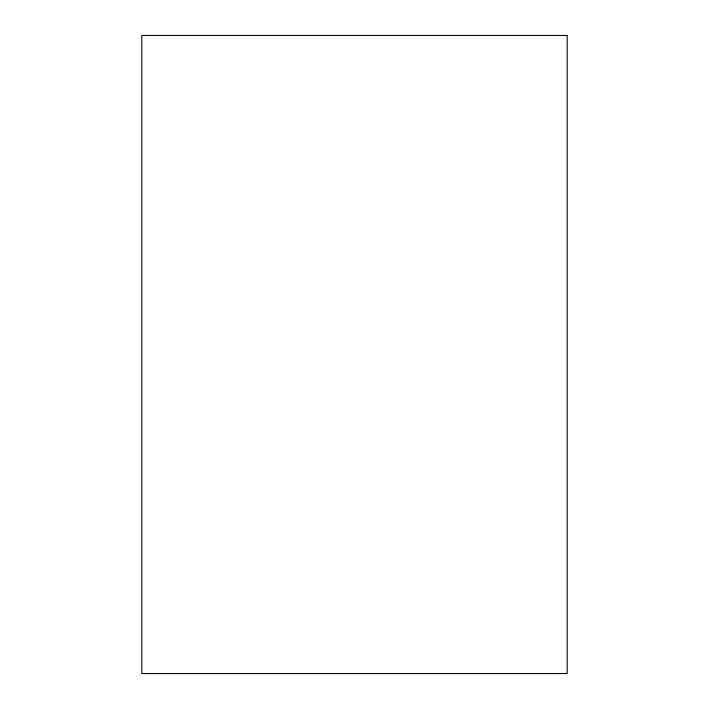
<?xml version="1.0" encoding="UTF-8"?>
<svg xmlns="http://www.w3.org/2000/svg" width="709" height="709" viewBox="0 0 709 709"><rect width="100%" height="100%" fill="white"/><g stroke="black" fill="none" stroke-linecap="round" stroke-linejoin="round"><path stroke-width="1.06" d="M567.2 35.45L141.8 35.45L141.8 673.55L567.2 673.55L567.2 35.45"/></g></svg>
